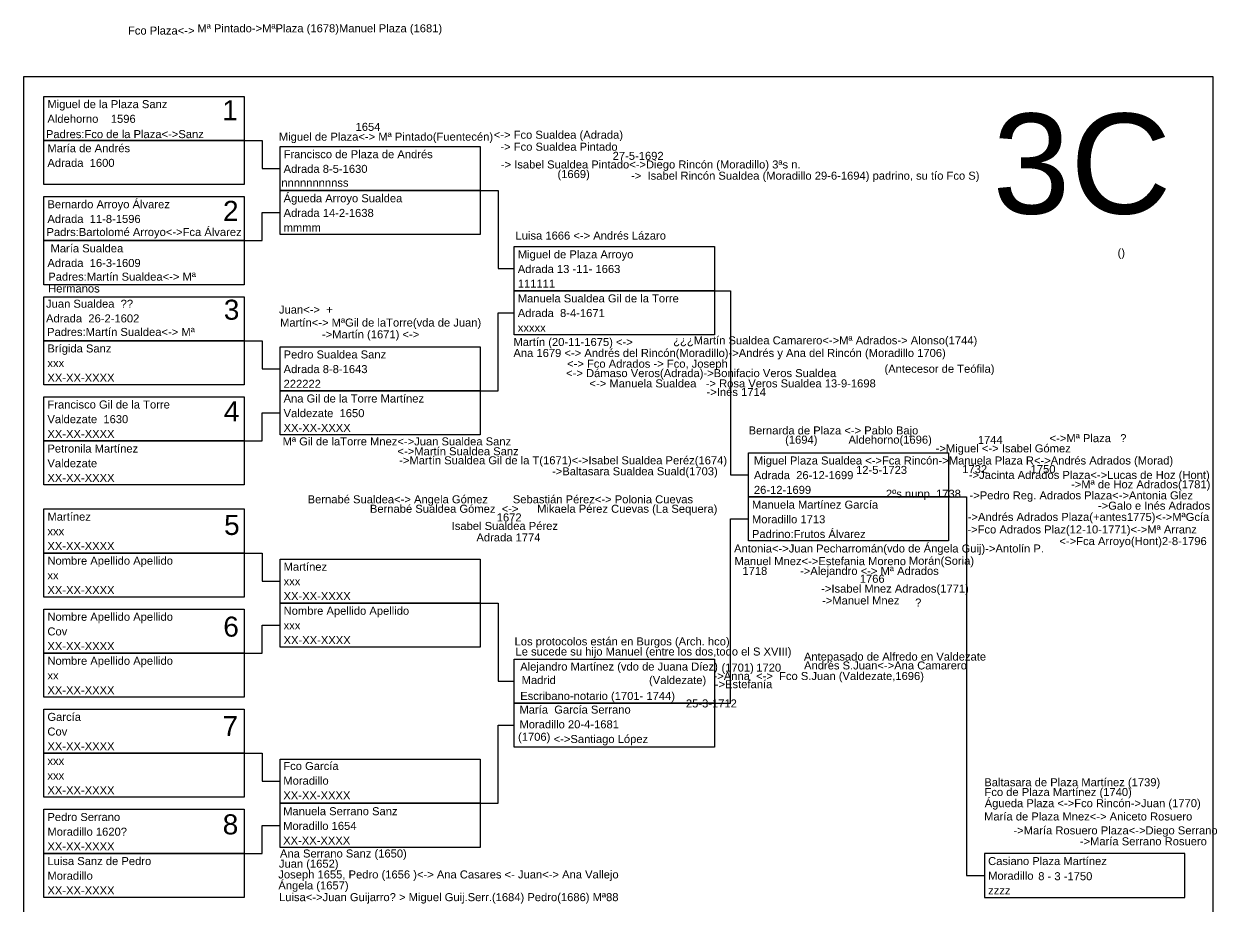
# Model space of a CAD drawing. Header units: millimetres. Extents: x -16844 to 23151, y -8543 to 4892.
# Drawn here: x -877 to -578.9, y -287.2 to -66.9 of the extents above; entities that cross this region are included whole.
import ezdxf
from ezdxf.enums import TextEntityAlignment as Align

# ---------------------------------------------------------------- set-up
doc = ezdxf.new("R2010")
doc.units = ezdxf.units.MM
doc.layers.add('Arroyo', color=30, linetype='Continuous')
doc.styles.add('Arial', font='arial.ttf', dxfattribs={"height": 0.01})

# ---------------------------------------------------------------- blocks, each defined once
blk = doc.blocks.new('Hoja superior')
for points in [[(0, 210), (297, 210), (297, 0), (0, 0)], [(5, 205), (55, 205), (55, 194), (5, 194)], [(5, 194), (55, 194), (55, 183), (5, 183)], [(64, 192.5), (114, 192.5), (114, 181.5), (64, 181.5)], [(5, 180), (55, 180), (55, 169), (5, 169)], [(64, 181.5), (114, 181.5), (114, 170.5), (64, 170.5)], [(5, 169), (55, 169), (55, 158), (5, 158)], [(122.5, 167.5), (172.5, 167.5), (172.5, 156.5), (122.5, 156.5)], [(122.5, 156.5), (172.5, 156.5), (172.5, 145.5), (122.5, 145.5)], [(5, 155), (55, 155), (55, 144), (5, 144)], [(5, 144), (55, 144), (55, 133), (5, 133)], [(64, 142.5), (114, 142.5), (114, 131.5), (64, 131.5)], [(64, 131.5), (114, 131.5), (114, 120.5), (64, 120.5)], [(5, 130), (55, 130), (55, 119), (5, 119)], [(5, 119), (55, 119), (55, 108), (5, 108)], [(181, 116), (231, 116), (231, 105), (181, 105)], [(181, 105), (231, 105), (231, 94), (181, 94)], [(5, 102), (55, 102), (55, 91), (5, 91)], [(5, 91), (55, 91), (55, 80), (5, 80)], [(64, 89.5), (114, 89.5), (114, 78.5), (64, 78.5)], [(64, 78.5), (114, 78.5), (114, 67.5), (64, 67.5)], [(5, 77), (55, 77), (55, 66), (5, 66)], [(5, 66), (55, 66), (55, 55), (5, 55)], [(122.5, 64.5), (172.5, 64.5), (172.5, 53.5), (122.5, 53.5)], [(5, 52), (55, 52), (55, 41), (5, 41)], [(122.5, 53.5), (172.5, 53.5), (172.5, 42.5), (122.5, 42.5)], [(5, 41), (55, 41), (55, 30), (5, 30)], [(64, 39.5), (114, 39.5), (114, 28.5), (64, 28.5)], [(5, 27), (55, 27), (55, 16), (5, 16)], [(64, 28.5), (114, 28.5), (114, 17.5), (64, 17.5)], [(5, 16), (55, 16), (55, 5), (5, 5)], [(240, 5), (290, 5), (290, 16), (240, 16)]]:
    blk.add_lwpolyline(points, close=True)
for points in [[(55, 194), (59.5, 194), (59.5, 187), (64, 187)], [(114, 181.5), (118.5, 181.5), (118.5, 162), (122.5, 162)], [(55, 169), (59.5, 169), (59.5, 176), (64, 176)], [(172.5, 156.5), (176.5, 156.5), (176.5, 110.5), (181, 110.5)], [(114, 131.5), (118.5, 131.5), (118.5, 151), (122.5, 151)], [(55, 144), (59.5, 144), (59.5, 137), (64, 137)], [(55, 119), (59.5, 119), (59.5, 126), (64, 126)], [(231, 105), (235.5, 105), (235.5, 10.5), (240, 10.5)], [(172.5, 53.5), (176.5, 53.5), (176.5, 99.5), (181, 99.5)], [(55, 91), (59.5, 91), (59.5, 84), (64, 84)], [(114, 78.5), (118.5, 78.5), (118.5, 59), (122.5, 59)], [(55, 66), (59.5, 66), (59.5, 73), (64, 73)], [(114, 28.5), (118.5, 28.5), (118.5, 48), (122.5, 48)], [(55, 41), (59.5, 41), (59.5, 34), (64, 34)], [(55, 16), (59.5, 16), (59.5, 23), (64, 23)]]:
    blk.add_lwpolyline(points)
blk = doc.blocks.new('Casilla')
at = {"style": 'Arial'}
for tag, p in [('NOMBRE', (0.88, 8.08)), ('LUGAR_NACIMIENTO', (0.88, 4.42)), ('FECHA', (0.88, 0.75))]:
    blk.add_attdef(tag, p, '', height=2, dxfattribs=at)
blk = doc.blocks.new('Hermanos')
at = {"style": 'Arial'}
blk.add_attdef('NOMBRE', (0, 0), '', height=2, dxfattribs=at)

msp = doc.modelspace()

# ---------------------------------------------------------------- block references
for name, p, values in [('Hermanos', (-850.94, -69.55), {'NOMBRE': 'Fco Plaza<->'}), ('Hermanos', (-833.61, -68.98), {'NOMBRE': 'Mª Pintado->MªPlaza (1678)Manuel Plaza (1681)'}), ('Hermanos', (-794.09, -93.59), {'NOMBRE': '1654'}), ('Hermanos', (-871.44, -95.4), {'NOMBRE': 'Padres:Fco de la Plaza<->Sanz '}), ('Hermanos', (-813.26, -96.04), {'NOMBRE': 'Miguel de Plaza<-> Mª Pintado(Fuentecén)'}), ('Hermanos', (-759.57, -95.56), {'NOMBRE': '<-> Fco Sualdea (Adrada)'}), ('Hermanos', (-757.91, -98.55), {'NOMBRE': '-> Fco Sualdea Pintado'}), ('Hermanos', (-758.58, -102.98), {'NOMBRE': ' -> Isabel Sualdea Pintado<->Diego Rincón (Moradillo) 3ªs n.'}), ('Hermanos', (-729.87, -100.83), {'NOMBRE': '27-5-1692'}), ('Hermanos', (-743.65, -105.38), {'NOMBRE': '(1669)'}), ('Hermanos', (-812.63, -107.53), {'NOMBRE': 'nnnnnnnnnss'}), ('Casilla', (-812.95, -119.5), {'NOMBRE': 'Águeda Arroyo Sualdea', 'LUGAR_NACIMIENTO': 'Adrada 14-2-1638', 'FECHA': 'mmmm'}), ('Hermanos', (-871.3, -119.85), {'NOMBRE': 'Padrs:Bartolomé Arroyo<->Fca Álvarez '}), ('Hermanos', (-754.13, -120.74), {'NOMBRE': 'Luisa 1666 <-> Andrés Lázaro'}), ('Casilla', (-754.45, -133.5), {'NOMBRE': 'Miguel de Plaza Arroyo', 'LUGAR_NACIMIENTO': 'Adrada 13 -11- 1663', 'FECHA': '111111'}), ('Hermanos', (-622.36, -124.99), {'NOMBRE': '                        ()'}), ('Casilla', (-754.45, -144.5), {'NOMBRE': 'Manuela Sualdea Gil de la Torre', 'LUGAR_NACIMIENTO': 'Adrada  8-4-1671', 'FECHA': 'xxxxx'}), ('Hermanos', (-813.23, -139.22), {'NOMBRE': 'Juan<->  +'}), ('Hermanos', (-812.95, -142.46), {'NOMBRE': 'Martín<-> MªGil de laTorre(vda de Juan)'}), ('Casilla', (-871.95, -157), {'NOMBRE': 'Brígida Sanz', 'LUGAR_NACIMIENTO': 'xxx', 'FECHA': 'XX-XX-XXXX'}), ('Casilla', (-812.95, -158.5), {'NOMBRE': 'Pedro Sualdea Sanz', 'LUGAR_NACIMIENTO': 'Adrada 8-8-1643', 'FECHA': '222222'}), ('Hermanos', (-754.65, -150.05), {'NOMBRE': 'Ana 1679 <-> Andrés del Rincón(Moradillo)->Andrés y Ana del Rincón (Moradillo 1706)'}), ('Hermanos', (-753.67, -152.73), {'NOMBRE': '                <-> Fco Adrados -> Fco, Joseph'}), ('Hermanos', (-753.91, -155.08), {'NOMBRE': '                <-> Dámaso Veros(Adrada)->Bonifacio Veros Sualdea'}), ('Hermanos', (-747.3, -157.65), {'NOMBRE': '               <-> Manuela Sualdea   -> Rosa Veros Sualdea 13-9-1698'}), ('Hermanos', (-706.41, -159.8), {'NOMBRE': '->Inés 1714'}), ('Casilla', (-871.95, -171), {'NOMBRE': 'Francisco Gil de la Torre', 'LUGAR_NACIMIENTO': 'Valdezate  1630', 'FECHA': 'XX-XX-XXXX'}), ('Casilla', (-812.95, -169.5), {'NOMBRE': 'Ana Gil de la Torre Martínez', 'LUGAR_NACIMIENTO': 'Valdezate  1650', 'FECHA': 'XX-XX-XXXX'}), ('Hermanos', (-701.53, -171.7), {'NOMBRE': '                   (1694)          Aldehorno(1696)             '}), ('Hermanos', (-638.66, -171.77), {'NOMBRE': '1744'}), ('Casilla', (-871.95, -182), {'NOMBRE': 'Petronila Martínez', 'LUGAR_NACIMIENTO': 'Valdezate', 'FECHA': 'XX-XX-XXXX'}), ('Hermanos', (-813.09, -172.13), {'NOMBRE': ' Mª Gil de laTorre Mnez<->Juan Sualdea Sanz'}), ('Hermanos', (-783.62, -174.59), {'NOMBRE': '<->Martín Sualdea Sanz'}), ('Hermanos', (-649.19, -173.87), {'NOMBRE': '->Miguel <-> Isabel Gómez'}), ('Hermanos', (-783.2, -176.85), {'NOMBRE': '->Martín Sualdea Gil de la T(1671)<->Isabel Sualdea Peréz(1674)'}), ('Casilla', (-695.46, -184.98), {'NOMBRE': 'Miguel Plaza Sualdea <->Fca Rincón->Manuela Plaza R<->Andrés Adrados (Morad)', 'LUGAR_NACIMIENTO': 'Adrada  26-12-1699                  ', 'FECHA': '26-12-1699'}), ('Hermanos', (-745, -179.59), {'NOMBRE': '->Baltasara Sualdea Suald(1703)'}), ('Hermanos', (-669.06, -179.25), {'NOMBRE': '12-5-1723'}), ('Hermanos', (-647.96, -179.05), {'NOMBRE': '       1732              1750   '}), ('Hermanos', (-640.88, -180.51), {'NOMBRE': '->Jacinta Adrados Plaza<->Lucas de Hoz (Hont)'}), ('Hermanos', (-615.36, -182.85), {'NOMBRE': '->Mª de Hoz Adrados(1781)'}), ('Hermanos', (-697.3, -185.2), {'NOMBRE': '                                              2ºs nunp. 1738'}), ('Hermanos', (-608.63, -188.18), {'NOMBRE': '->Galo e Inés Adrados'}), ('Casilla', (-871.95, -199), {'NOMBRE': 'Martínez', 'LUGAR_NACIMIENTO': 'xxx', 'FECHA': 'XX-XX-XXXX'}), ('Hermanos', (-758.83, -191.11), {'NOMBRE': '1672'}), ('Hermanos', (-641.94, -190.99), {'NOMBRE': ' ->Andrés Adrados Plaza(+antes1775)<->MªGcía '}), ('Hermanos', (-642.03, -194.12), {'NOMBRE': ' ->Fco Adrados Plaz(12-10-1771)<->Mª Arranz'}), ('Hermanos', (-659.4, -197.02), {'NOMBRE': '                                                     <->Fca Arroyo(Hont)2-8-1796'}), ('Casilla', (-871.95, -210), {'NOMBRE': 'Nombre Apellido Apellido', 'LUGAR_NACIMIENTO': 'xx', 'FECHA': 'XX-XX-XXXX'}), ('Casilla', (-812.95, -211.5), {'NOMBRE': 'Martínez', 'LUGAR_NACIMIENTO': 'xxx', 'FECHA': 'XX-XX-XXXX'}), ('Hermanos', (-704.44, -204.46), {'NOMBRE': '         1718'}), ('Hermanos', (-656.65, -201.94), {'NOMBRE': ' Morán(Soria)'}), ('Hermanos', (-675.12, -206.43), {'NOMBRE': '         1766'}), ('Casilla', (-871.95, -224), {'NOMBRE': 'Nombre Apellido Apellido', 'LUGAR_NACIMIENTO': 'Cov', 'FECHA': 'XX-XX-XXXX'}), ('Casilla', (-812.95, -222.5), {'NOMBRE': 'Nombre Apellido Apellido', 'LUGAR_NACIMIENTO': 'xxx', 'FECHA': 'XX-XX-XXXX'}), ('Hermanos', (-754.37, -222.07), {'NOMBRE': 'Los protocolos están en Burgos (Arch. hco) '}), ('Hermanos', (-754.14, -224.6), {'NOMBRE': 'Le sucede su hijo Manuel (entre los dos,todo el S XVIII)'}), ('Casilla', (-871.95, -235), {'NOMBRE': 'Nombre Apellido Apellido', 'LUGAR_NACIMIENTO': 'xx', 'FECHA': 'XX-XX-XXXX'}), ('Hermanos', (-702.68, -228.61), {'NOMBRE': '(1701)'}), ('Hermanos', (-696.32, -228.62), {'NOMBRE': '   1720'}), ('Hermanos', (-711.57, -237.56), {'NOMBRE': '25-3-1712'}), ('Casilla', (-871.95, -249), {'NOMBRE': 'García', 'LUGAR_NACIMIENTO': 'Cov', 'FECHA': 'XX-XX-XXXX'}), ('Hermanos', (-754.28, -245.89), {'NOMBRE': ' (1706)   '}), ('Casilla', (-871.95, -260), {'NOMBRE': 'xxx', 'LUGAR_NACIMIENTO': 'xxx', 'FECHA': 'XX-XX-XXXX'}), ('Casilla', (-813.02, -261.26), {'NOMBRE': 'Fco García ', 'LUGAR_NACIMIENTO': 'Moradillo ', 'FECHA': 'XX-XX-XXXX'}), ('Casilla', (-871.95, -274), {'NOMBRE': 'Pedro Serrano', 'LUGAR_NACIMIENTO': 'Moradillo 1620?', 'FECHA': 'XX-XX-XXXX'}), ('Casilla', (-813.06, -272.55), {'NOMBRE': 'Manuela Serrano Sanz', 'LUGAR_NACIMIENTO': 'Moradillo 1654', 'FECHA': 'XX-XX-XXXX'}), ('Casilla', (-871.95, -285), {'NOMBRE': 'Luisa Sanz de Pedro', 'LUGAR_NACIMIENTO': 'Moradillo', 'FECHA': 'XX-XX-XXXX'})]:
    msp.add_blockref(name, p).add_auto_attribs(values)
ref = msp.add_blockref('Casilla', (-871.95, -96))
ref.add_attrib('NOMBRE', 'Miguel de la Plaza Sanz', (-871.07, -87.92), dxfattribs={"height": 2, "style": 'Arial'})
ref.add_attrib('LUGAR_NACIMIENTO', 'Aldehorno    1596', (-871.07, -91.58), dxfattribs={"height": 2, "style": 'Arial'})
ref = msp.add_blockref('Casilla', (-871.95, -107))
ref.add_attrib('NOMBRE', 'María de Andrés ', (-871.07, -98.92), dxfattribs={"height": 2, "style": 'Arial'})
ref.add_attrib('LUGAR_NACIMIENTO', 'Adrada  1600', (-871.07, -102.58), dxfattribs={"height": 2, "style": 'Arial'})
ref = msp.add_blockref('Casilla', (-812.95, -108.5))
ref.add_attrib('NOMBRE', 'Francisco de Plaza de Andrés', (-812.07, -100.42), dxfattribs={"height": 2, "style": 'Arial'})
ref.add_attrib('LUGAR_NACIMIENTO', 'Adrada 8-5-1630', (-812.07, -104.08), dxfattribs={"height": 2, "style": 'Arial'})
ref = msp.add_blockref('Casilla', (-726.15, -106.53))
ref.add_attrib('FECHA', '->  Isabel Rincón Sualdea (Moradillo 29-6-1694) padrino, su tío Fco S)', (-725.27, -105.78), dxfattribs={"height": 2, "style": 'Arial'})
ref = msp.add_blockref('Casilla', (-871.95, -121))
ref.add_attrib('NOMBRE', 'Bernardo Arroyo Álvarez', (-871.07, -112.92), dxfattribs={"height": 2, "style": 'Arial'})
ref.add_attrib('LUGAR_NACIMIENTO', 'Adrada  11-8-1596', (-871.07, -116.58), dxfattribs={"height": 2, "style": 'Arial'})
ref = msp.add_blockref('Casilla', (-871.95, -132))
ref.add_attrib('NOMBRE', ' María Sualdea ', (-871.07, -123.92), dxfattribs={"color": 31, "height": 2, "style": 'Arial'})
ref.add_attrib('LUGAR_NACIMIENTO', 'Adrada  16-3-1609', (-871.07, -127.58), dxfattribs={"height": 2, "style": 'Arial'})
ref = msp.add_blockref('Hermanos', (-872.41, -131))
ref.add_attrib('NOMBRE', '  Padres:Martín Sualdea<-> Mª ', (-872.41, -131), dxfattribs={"color": 0, "height": 2, "style": 'Arial'})
ref = msp.add_blockref('Hermanos', (-872.44, -133.95))
ref.add_attrib('NOMBRE', '  Hermanos', (-872.44, -133.95), dxfattribs={"color": 31, "height": 2, "style": 'Arial'})
ref = msp.add_blockref('Casilla', (-872.29, -145.83))
ref.add_attrib('NOMBRE', 'Juan Sualdea  ??', (-871.41, -137.75), dxfattribs={"color": 31, "height": 2, "style": 'Arial'})
ref.add_attrib('LUGAR_NACIMIENTO', 'Adrada  26-2-1602', (-871.41, -141.42), dxfattribs={"height": 2, "style": 'Arial'})
ref = msp.add_blockref('Hermanos', (-872.7, -144.8))
ref.add_attrib('NOMBRE', '  Padres:Martín Sualdea<-> Mª ', (-872.7, -144.8), dxfattribs={"color": 0, "height": 2, "style": 'Arial'})
ref = msp.add_blockref('Hermanos', (-802.48, -145.4))
ref.add_attrib('NOMBRE', '->Martín (1671) <-> ', (-802.48, -145.4), dxfattribs={"color": 2, "height": 2, "style": 'Arial'})
ref = msp.add_blockref('Hermanos', (-754.65, -147.31))
ref.add_attrib('NOMBRE', 'Martín (20-11-1675) <-> ', (-754.65, -147.31), dxfattribs={"color": 2, "height": 2, "style": 'Arial'})
ref = msp.add_blockref('Hermanos', (-714.74, -146.9))
ref.add_attrib('NOMBRE', '¿¿¿Martín Sualdea Camarero<->Mª Adrados-> Alonso(1744)', (-714.74, -146.9), dxfattribs={"color": 1, "height": 2, "style": 'Arial'})
ref = msp.add_blockref('Hermanos', (-661.96, -153.99))
ref.add_attrib('NOMBRE', '(Antecesor de Teófila)', (-661.96, -153.99), dxfattribs={"color": 6, "height": 2, "style": 'Arial'})
ref = msp.add_blockref('Hermanos', (-695.91, -169.39))
ref.add_attrib('NOMBRE', 'Bernarda de Plaza <-> Pablo Bajo ', (-695.91, -169.39), dxfattribs={"color": 6, "height": 2, "style": 'Arial'})
ref = msp.add_blockref('Casilla', (-651.09, -179.41))
ref.add_attrib('NOMBRE', '                                      <->Mª Plaza   ?', (-650.21, -171.32), dxfattribs={"color": 1, "height": 2, "style": 'Arial'})
ref = msp.add_blockref('Hermanos', (-806.06, -186.59))
ref.add_attrib('NOMBRE', 'Bernabé Sualdea<-> Angela Gómez        Sebastián Pérez<-> Polonia Cuevas', (-806.06, -186.59), dxfattribs={"color": 2, "height": 2, "style": 'Arial'})
ref = msp.add_blockref('Hermanos', (-641.5, -185.6))
ref.add_attrib('NOMBRE', ' ->Pedro Reg. Adrados Plaza<->Antonia Glez ', (-641.5, -185.6), dxfattribs={"color": 131, "height": 2, "style": 'Arial'})
ref = msp.add_blockref('Hermanos', (-790.51, -188.95))
ref.add_attrib('NOMBRE', 'Bernabé Sualdea Gómez  <->      Mikaela Pérez Cuevas (La Sequera)     ', (-790.51, -188.95), dxfattribs={"color": 2, "height": 2, "style": 'Arial'})
ref = msp.add_blockref('Casilla', (-695.95, -196))
ref.add_attrib('NOMBRE', 'Manuela Martínez García', (-695.07, -187.92), dxfattribs={"color": 31, "height": 2, "style": 'Arial'})
ref.add_attrib('LUGAR_NACIMIENTO', 'Moradillo 1713', (-695.07, -191.58), dxfattribs={"height": 2, "style": 'Arial'})
ref.add_attrib('FECHA', 'Padrino:Frutos Álvarez', (-695.07, -195.25), dxfattribs={"height": 2, "style": 'Arial'})
ref = msp.add_blockref('Hermanos', (-770.08, -193.24))
ref.add_attrib('NOMBRE', 'Isabel Sualdea Pérez ', (-770.08, -193.24), dxfattribs={"color": 2, "height": 2, "style": 'Arial'})
ref = msp.add_blockref('Hermanos', (-763.9, -196.1))
ref.add_attrib('NOMBRE', 'Adrada 1774', (-763.9, -196.1), dxfattribs={"color": 2, "height": 2, "style": 'Arial'})
ref = msp.add_blockref('Hermanos', (-699.54, -198.87))
ref.add_attrib('NOMBRE', 'Antonia<->Juan Pecharromán(vdo de Ángela Guij)->Antolín P.', (-699.54, -198.87), dxfattribs={"color": 31, "height": 2, "style": 'Arial'})
ref = msp.add_blockref('Hermanos', (-700.22, -202.03))
ref.add_attrib('NOMBRE', ' Manuel Mnez<->Estefania Moreno', (-700.22, -202.03), dxfattribs={"color": 31, "height": 2, "style": 'Arial'})
ref = msp.add_blockref('Hermanos', (-683.05, -204.47))
ref.add_attrib('NOMBRE', '->Alejandro <-> Mª Adrados', (-683.05, -204.47), dxfattribs={"color": 31, "height": 2, "style": 'Arial'})
ref = msp.add_blockref('Hermanos', (-678.55, -208.89))
ref.add_attrib('NOMBRE', ' ->Isabel Mnez Adrados(1771)', (-678.55, -208.89), dxfattribs={"color": 31, "height": 2, "style": 'Arial'})
ref = msp.add_blockref('Hermanos', (-677.56, -211.85))
ref.add_attrib('NOMBRE', '->Manuel Mnez', (-677.56, -211.85), dxfattribs={"color": 31, "height": 2, "style": 'Arial'})
ref = msp.add_blockref('Casilla', (-685.46, -220.45))
ref.add_attrib('NOMBRE', '                                       ?', (-684.58, -212.37), dxfattribs={"color": 1, "height": 2, "style": 'Arial'})
ref = msp.add_blockref('Casilla', (-753.83, -236.44))
ref.add_attrib('NOMBRE', 'Alejandro Martínez (vdo de Juana Díez)', (-752.96, -228.35), dxfattribs={"color": 31, "height": 2, "style": 'Arial'})
ref.add_attrib('FECHA', 'Escribano-notario (1701- 1744)', (-752.96, -235.69), dxfattribs={"height": 2, "style": 'Arial'})
ref = msp.add_blockref('Hermanos', (-682.09, -225.86))
ref.add_attrib('NOMBRE', 'Antepasado de Alfredo en Valdezate', (-682.09, -225.86), dxfattribs={"color": 1, "height": 2, "style": 'Arial'})
ref = msp.add_blockref('Hermanos', (-682.83, -228.07))
ref.add_attrib('NOMBRE', ' Andrés S.Juan<->Ana Camarero', (-682.83, -228.07), dxfattribs={"color": 1, "height": 2, "style": 'Arial'})
ref = msp.add_blockref('Casilla', (-705.55, -238.79))
ref.add_attrib('NOMBRE', '->Anna  <->  Fco S.Juan (Valdezate,1696)', (-704.67, -230.71), dxfattribs={"color": 31, "height": 2, "style": 'Arial'})
ref = msp.add_blockref('Hermanos', (-752.6, -231.72))
ref.add_attrib('NOMBRE', 'Madrid                              (Valdezate)', (-752.6, -231.72), dxfattribs={"color": 31, "height": 2, "style": 'Arial'})
ref = msp.add_blockref('Casilla', (-705.23, -240.83))
ref.add_attrib('NOMBRE', '->Estefanía', (-704.35, -232.75), dxfattribs={"color": 31, "height": 2, "style": 'Arial'})
ref = msp.add_blockref('Casilla', (-754.03, -247.19))
ref.add_attrib('NOMBRE', 'María  García Serrano', (-753.15, -239.1), dxfattribs={"color": 0, "height": 2, "style": 'Arial'})
ref.add_attrib('LUGAR_NACIMIENTO', 'Moradillo 20-4-1681', (-753.15, -242.77), dxfattribs={"height": 2, "style": 'Arial'})
ref.add_attrib('FECHA', '           <->Santiago López', (-753.15, -246.44), dxfattribs={"height": 2, "style": 'Arial'})
ref = msp.add_blockref('Hermanos', (-637.02, -257.24))
ref.add_attrib('NOMBRE', 'Baltasara de Plaza Martínez (1739)', (-637.02, -257.24), dxfattribs={"color": 31, "height": 2, "style": 'Arial'})
ref = msp.add_blockref('Hermanos', (-636.98, -259.68))
ref.add_attrib('NOMBRE', 'Fco de Plaza Martínez (1740)', (-636.98, -259.68), dxfattribs={"color": 31, "height": 2, "style": 'Arial'})
ref = msp.add_blockref('Hermanos', (-636.93, -262.47))
ref.add_attrib('NOMBRE', 'Águeda Plaza <->Fco Rincón->Juan (1770)', (-636.93, -262.47), dxfattribs={"color": 31, "height": 2, "style": 'Arial'})
ref = msp.add_blockref('Hermanos', (-637.08, -265.78))
ref.add_attrib('NOMBRE', 'María de Plaza Mnez<-> Aniceto Rosuero', (-637.08, -265.78), dxfattribs={"color": 31, "height": 2, "style": 'Arial'})
ref = msp.add_blockref('Hermanos', (-629.75, -269.26))
ref.add_attrib('NOMBRE', '->María Rosuero Plaza<->Diego Serrano', (-629.75, -269.26), dxfattribs={"color": 6, "height": 2, "style": 'Arial'})
ref = msp.add_blockref('Hermanos', (-613.17, -271.98))
ref.add_attrib('NOMBRE', '->María Serrano Rosuero', (-613.17, -271.98), dxfattribs={"color": 6, "height": 2, "style": 'Arial'})
ref = msp.add_blockref('Casilla', (-816.17, -275.78))
ref.add_attrib('FECHA', '   Ana Serrano Sanz (1650)', (-815.3, -275.03), dxfattribs={"height": 2, "style": 'Arial'})
ref = msp.add_blockref('Casilla', (-814.13, -278.32))
ref.add_attrib('FECHA', 'Juan (1652)', (-813.25, -277.57), dxfattribs={"height": 2, "style": 'Arial'})
ref = msp.add_blockref('Casilla', (-636.95, -285))
ref.add_attrib('NOMBRE', 'Casiano Plaza Martínez', (-636.07, -276.92), dxfattribs={"color": 31, "height": 2, "style": 'Arial'})
ref.add_attrib('LUGAR_NACIMIENTO', 'Moradillo', (-636.07, -280.58), dxfattribs={"height": 2, "style": 'Arial'})
ref.add_attrib('FECHA', 'zzzz', (-636.07, -284.25), dxfattribs={"height": 2, "style": 'Arial'})
ref = msp.add_blockref('Casilla', (-814.27, -281.01))
ref.add_attrib('FECHA', 'Joseph 1655, Pedro (1656 )<-> Ana Casares <- Juan<-> Ana Vallejo', (-813.39, -280.26), dxfattribs={"height": 2, "style": 'Arial'})
ref = msp.add_blockref('Casilla', (-624.43, -281.45))
ref.add_attrib('FECHA', '8 - 3 -1750', (-623.55, -280.7), dxfattribs={"height": 2, "style": 'Arial'})
ref = msp.add_blockref('Casilla', (-814.26, -283.75))
ref.add_attrib('FECHA', 'Ángela (1657)', (-813.38, -283), dxfattribs={"height": 2, "style": 'Arial'})
ref = msp.add_blockref('Casilla', (-814.08, -286.68))
ref.add_attrib('FECHA', 'Luisa<->Juan Guijarro? > Miguel Guij.Serr.(1684) Pedro(1686) Mª88', (-813.21, -285.93), dxfattribs={"height": 2, "style": 'Arial'})
at = {"layer": 'Arroyo'}
msp.add_blockref('Hoja superior', (-876.95, -290), dxfattribs=at)

# ---------------------------------------------------------------- texts
at = {"style": 'Arial'}
for s, p in [('1', (-823.51, -90.94)), ('2', (-823.32, -116.07)), ('3', (-823.12, -140.75)), ('4', (-823.11, -166.14)), ('5', (-823.05, -194.49)), ('6', (-823.25, -219.88)), ('7', (-823.43, -244.7)), ('8', (-823.39, -269.26))]:
    msp.add_text(s, height=5, dxfattribs=at).set_placement(p, align=Align.RIGHT)
at = {"layer": 'Arroyo', "style": 'Arial'}
msp.add_text('3C', height=25, dxfattribs=at).set_placement((-590.33, -114.28), align=Align.RIGHT)

doc.saveas('drawing.dxf')
